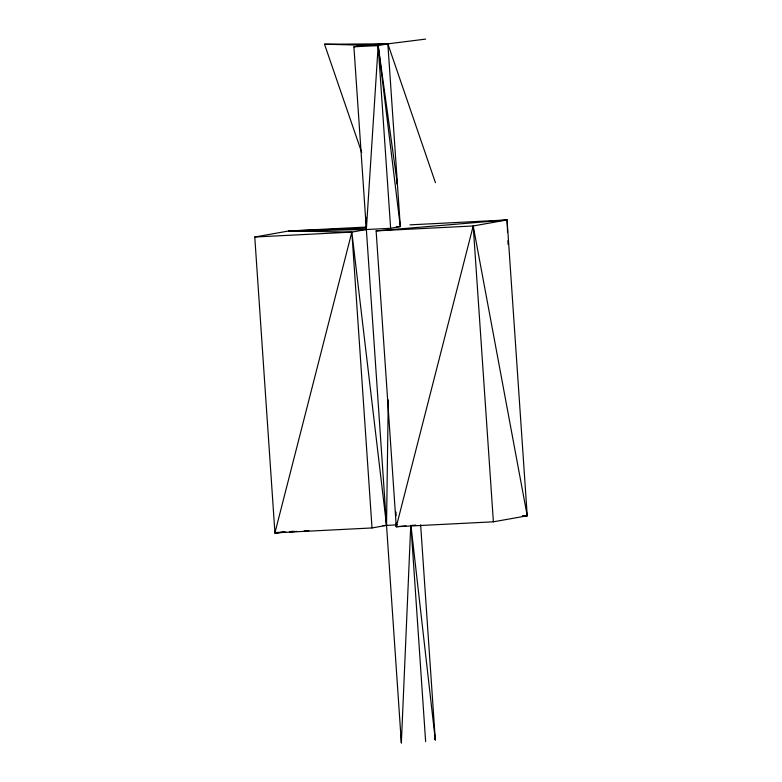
<?xml version="1.0" encoding="UTF-8"?>
<svg xmlns="http://www.w3.org/2000/svg" width="782" height="782" viewBox="0 0 782 782"><rect width="100%" height="100%" fill="white"/><g stroke="black" fill="none" stroke-linecap="round" stroke-linejoin="round"><path stroke-width="1.17" d="M388.263 399.964L386.533 525.367L372.017 527.948L274.932 532.865L254.766 237.014L288.617 230.993L366.289 227.063M425.643 39.1L387.852 43.851L363.581 45.073L353.904 46.803L401.362 742.9L410.745 525.357M254.766 237.014L351.851 232.107L366.357 229.527L378.175 45.571L387.852 43.851L435.427 182.675M285.85 532.131L274.932 532.865L351.851 232.107L288.617 230.993L366.318 228.158M405.995 525.915L396.288 526.726L473.208 225.969L507.068 219.947L527.234 515.788L493.383 521.809L396.288 526.726L376.122 230.876L507.068 219.947L507.557 232.127M291.041 231.101L288.617 230.993L366.357 229.527L390.629 228.295L400.306 226.575L387.852 43.851L324.51 44.212L361.695 152.431M284.628 532.122L274.932 532.865L278.431 532.239M274.932 532.865L283.416 532.151M289.477 531.643L293.113 531.34M412.055 525.406L415.692 525.103M522.386 516.188L527.234 515.788L473.208 225.969L376.122 230.876M289.487 531.76L294.335 531.389M289.487 531.887L296.769 531.398M304.042 530.91L308.9 530.577M382.887 525.612L397.452 524.82M353.904 46.803L378.175 45.571L397.442 184.591L396.875 182.226M409.983 224.854L507.068 219.947M396.67 226.76L400.306 226.575L378.175 45.571L324.51 44.212M522.386 516.032L527.234 515.788M434.44 735.148L435.31 739.948L420.638 524.849M435.31 739.948L410.941 525.357L425.633 741.668M473.208 225.969L493.383 521.809M378.175 45.571L390.629 228.295M372.017 527.948L351.851 232.107L386.533 525.367L386.181 515.612M507.899 240.66L508.046 244.316M401.156 734.376L401.362 742.9M396.015 512.102L396.083 515.758M396.22 523.07L396.288 526.726M366.181 217.308L366.357 229.527"/></g></svg>
